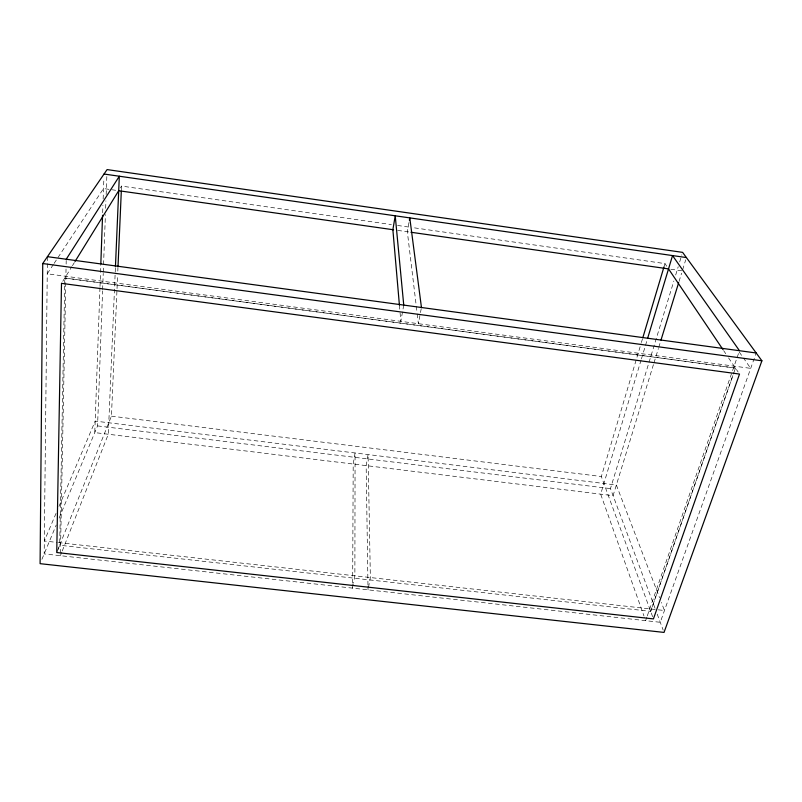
<?xml version="1.0" encoding="UTF-8"?>
<svg xmlns="http://www.w3.org/2000/svg" width="802" height="802" viewBox="0 0 802 802"><rect width="100%" height="100%" fill="white"/><g stroke="black" fill="none" stroke-linecap="round" stroke-linejoin="round"><path stroke-width="0.6" stroke-dasharray="4.01 3.01" d="M352.659 584.417L352.649 588.137L353.311 584.437M352.669 583.174L353.201 464.047L355.075 452.97L354.875 575.806L353.532 583.204M47.428 256.68L44.18 553.891L660.267 622.292L756.186 352.98M58.015 549.39L59.689 545.22L64.671 285.512M64.671 284.289L64.812 278.023L735.484 368.078L733.429 373.983M60.441 553.35L66.035 268.981M66.135 264.109L66.205 260.46M99.969 287.697L94.766 432.599L613.079 495.656L653.61 364.048M100.009 286.454L100.771 265.221M102.656 212.751L102.927 205.262M103.147 199.016L103.869 178.876M59.117 518.082L97.563 425.902L102.586 290.865M102.626 289.612L103.237 273.362M103.278 272.109L103.508 265.863M103.558 264.61L105.413 214.595M105.643 208.35L105.924 200.841M106.155 194.595L106.856 175.839M115.388 268.058L108.3 434.243L62.215 551.064M57.173 551.455L111.428 416.158L116.982 289.863M117.032 288.62L117.583 276.109M117.804 271.106L117.964 267.357M121.373 189.833L121.533 186.084L391.396 224.58M408.96 222.515L407.336 231.768L416.148 305.051M403.747 305.091L400.82 321.321L399.957 311.417M368.499 587.385L370.364 577.55L368.098 454.574L366.153 465.621L367.958 584.879M421.23 308.66L418.383 323.687L417.19 313.742M652.638 616.748L601.35 476.518L641.019 343.747M641.379 342.544L642.452 338.955M663.896 267.186L664.968 263.597L412.439 227.578M641.099 360.008L600.668 494.152L643.966 615.986M641.46 358.815L647.234 339.627M655.023 608.227L610.452 488.598L673.86 281.011M675.675 275.046L678.231 266.695M679.685 261.923L681.87 254.755M653.981 362.855L658.402 348.499M658.763 347.296L660.607 341.321M679.033 281.492L681.61 273.121M682.642 269.763L685.72 259.778M646.863 617.129L645.63 620.668L644.387 617.159M647.274 615.946L739.484 350.715M650.643 611.365L732.988 375.186L650.663 611.355L59.659 545.24M733.399 374.003L735.454 368.098L64.792 278.043M60.391 555.696L61.764 552.217M41.915 559.325L56.22 525.009M56.06 513.33L44.321 540.989L57.153 542.433M58.987 506.413L95.187 421.1L616.357 485.01L659.555 597.731M62.746 281.322L71.759 266.785M72.411 265.733L74.365 262.565M120.4 187.929L121.533 186.084M53.413 264.429L47.238 273.793L750.702 368.359L743.584 358.203M54.105 263.397L103.518 188.56L110.536 189.553M58.315 542.563L657.099 609.69M658.322 609.831L664.457 610.512L661.339 602.382M97.563 425.902L610.452 488.598M111.428 416.158L601.35 476.518M397.581 225.462L411.205 227.397M111.699 189.723L118.706 190.716M397.692 230.395L409.712 232.079M670.813 269.231L682.302 270.865M739.304 352.108L742.873 357.191M664.968 263.597L666.753 266.244M723.655 350.614L725.75 353.722M728.547 357.852L738.181 372.078M657.209 614.091L663.194 630.161M416.298 306.294L417.04 312.499M399.426 305.231L399.847 310.184M367.978 586.122L368.038 589.851"/><path stroke-width="1.2" d="M42.737 263.537L40.1 563.666L664.036 632.417L761.9 360.79L682.602 252.369L107.087 169.583L42.737 263.537L761.9 360.79M100.821 263.968L102.566 215.257M115.438 266.805L119.328 176.229L66.225 259.236M118.024 266.114L121.313 191.087M409.371 220.199L409.782 217.883L421.451 307.497M642.803 337.762L663.896 267.186M647.595 338.434L672.537 255.577L739.484 350.715M660.978 340.118L678.662 282.695M75.017 261.502L118.706 190.716L393.612 229.793M47.428 256.68L756.186 352.98M410.955 232.259L668.537 268.891L722.963 349.582M104.039 174.034L686.402 257.562M403.747 305.091L395.226 215.798L392.87 229.703L399.426 305.231M61.503 283.347L56.741 552.528L653.429 618.903L739.524 374.063L61.503 283.347"/></g></svg>
